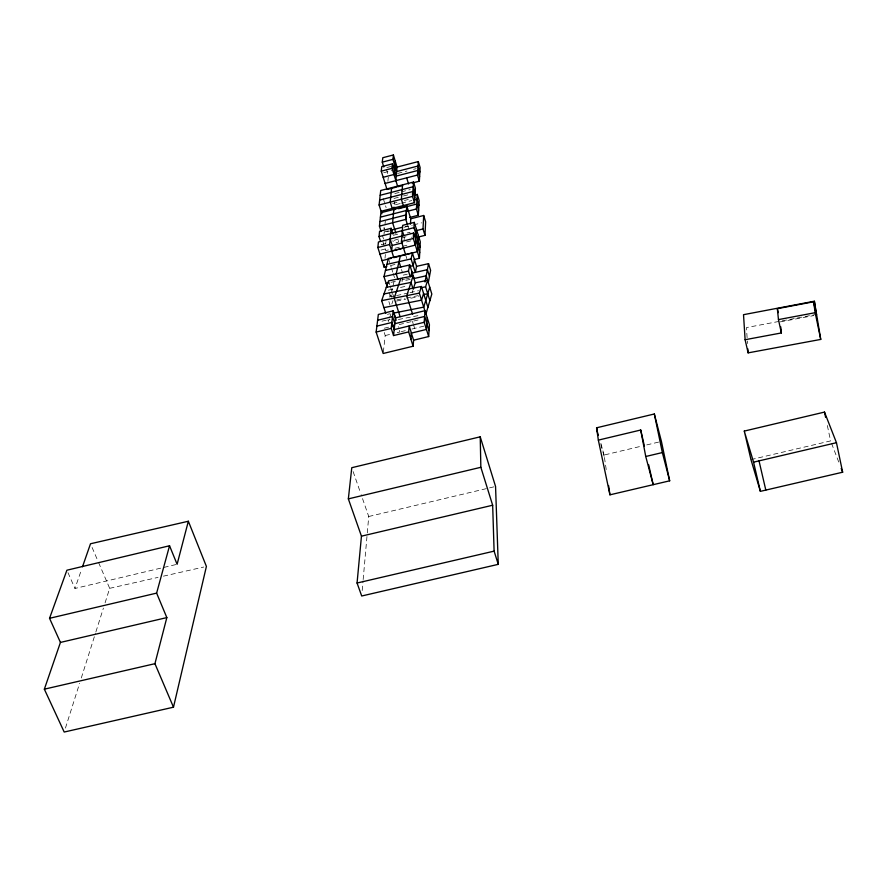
<?xml version="1.0" encoding="UTF-8"?>
<svg xmlns="http://www.w3.org/2000/svg" width="887" height="887" viewBox="0 0 887 887"><rect width="100%" height="100%" fill="white"/><g stroke="black" fill="none" stroke-linecap="round" stroke-linejoin="round"><path stroke-width="0.67" stroke-dasharray="4.43 3.33" d="M404.128 239.889L404.339 237.184L408.22 236.186M362.195 590.52L363.038 580.93M363.16 579.555L367.163 534.318M367.285 532.954L368.737 516.5L361.153 494.669M400.214 203.533L395.059 204.853L395.269 202.447M385.668 244.235L386.011 240.776M385.013 258.261L385.379 254.436M385.047 223.779L385.324 221.085M383.982 234.412L384.215 232.15M384.67 227.649L384.448 229.888L383.639 227.338M387.874 181.314L388.295 177.2M383.317 352.194L385.213 335.541L383.317 329.709M402.709 277.553L401.9 281.234L412.688 278.817M395.369 295.859L390.491 296.945L391.1 294.296M391.411 292.965L392.619 287.665M392.93 286.346L394.15 281.046M65.438 728.083L79.63 683.256M81.305 677.978L95.486 633.152M95.907 631.832L103.413 608.094M105.087 602.827L109.678 588.325L98.49 562.325M412.145 292.621L412.843 290.415M389.238 318.954L388.406 321.471L386.909 316.859M389.659 317.69L390.923 313.92M391.854 303.997L392.974 300.66M389.637 297.112L390.391 294.905M175.759 564.598L74.951 588.469L81.615 569.31M386.821 167.543L390.779 166.512M383.694 172.732L391.732 170.648M397.686 173.431L406.933 171.036M413.53 169.328L416.18 168.641M394.848 193.543L399.993 192.213M401.268 191.88L410.26 189.563M398.285 197.324L393.118 198.655L395.059 204.853M403.463 195.994L411.224 193.987M392.664 203.5L399.172 201.826M404.383 200.495L408.286 199.486M401.512 203.201L411.834 200.54M384.115 231.906L389.382 230.565M405.193 226.518L407.832 225.841M386.898 231.707L389.57 231.03M404.261 227.272L412.267 225.231M413.608 224.888L421.613 222.837M393.34 235.299L398.474 233.98M407.2 232.959L409.827 232.283L411.424 237.417M394.161 240.322L404.339 237.184M385.435 243.626L381.565 244.612L380.833 242.317M396.057 242.716L398.673 242.051L397.875 239.479M406.545 241.94L411.756 240.61M381.011 250.079L387.497 248.415M388.406 249.934L385.745 250.611L382.463 240.288M395.048 248.249L409.661 244.535M390.668 265.535L395.89 264.215M381.987 321.194L390.036 319.231M384.271 328.223L389.626 326.915M411.08 321.682L397.664 324.952L398.418 327.292M413.774 321.027L420.493 319.387M385.213 335.541L391.899 333.922M397.243 332.614L399.915 331.971L398.795 328.456M401.257 331.638L405.281 330.663M411.978 329.033L424.053 326.094M606.22 469.556L604.08 455.031L641.423 446.172M646.756 444.908L658.764 442.059M368.737 516.5L495.556 486.453M750.967 459.61L830.598 440.917L826.717 422.567M403.252 275.103L407.266 274.194M109.678 588.325L158.041 577.382M163.419 576.162L203.722 567.037M391.034 282.31L395.924 281.212M402.044 279.837L404.494 279.283M405.714 279.017L409.395 278.185M388.318 290.182L395.646 288.552M400.525 287.455L407.865 285.814M396.589 295.582L408.785 292.865M410.005 292.599L418.564 290.692M396.988 299.861L405.004 298.265M406.346 297.999L418.387 295.604M396.434 301.081L405.603 299.252M410.847 298.209L418.719 296.646M387.408 314.308L389.903 313.81M398.374 319.508L420.893 315.085M817.082 314.264L746.444 327.569L747.497 343.546M780.227 321.892L813.701 315.584M67.977 572.636L74.951 588.469M92.104 547.479L97.958 561.094M831.562 443.411L839.279 463.446M353.115 471.551L360.71 493.383M391.134 294.939L391.877 297.234M389.049 292.433L390.491 296.945M388.872 301.58L389.992 305.028M388.561 280.869L389.792 284.705M390.202 285.991L393.473 296.225M412.433 321.36L413.176 323.7M413.542 324.875L414.661 328.378M382.297 235.144L383.528 238.991M388.384 258.394L391.178 267.142M391.566 268.395L392.764 272.143M393.163 273.396L394.759 278.396M392.863 240.654L393.174 241.652M401.478 269.504L402.543 272.863M406.002 255.988L406.823 258.616M383.217 198.422L386.133 207.658M386.422 169.362L388.04 174.539M407.876 225.83L409.029 229.711M600.865 443.356L604.08 455.031M600.876 444.587L604.457 457.57"/><path stroke-width="1.33" d="M418.409 237.017L424.984 235.343L425.627 221.817L423.687 215.486L410.781 218.79L410.415 224.178M424.984 235.343L423.021 228.924L423.687 215.486M414.196 259.581L419.429 258.25L420.294 241.829L414.296 222.382L402.709 225.342L401.456 241.486L405.592 254.68M418.298 235.365L417.389 251.686L393.806 257.662L389.637 244.502L391.134 228.303L379.581 231.252L379.015 236.596L380.468 241.175M409.694 217.47L418.331 215.253L419.174 200.595L417.289 194.43L414.728 195.085M416.302 228.89L415.338 245.089L379.946 254.092M412.145 183.055L419.34 181.192L420.139 167.61L418.309 161.567L397.021 167.1L395.879 180.638M418.331 215.253L416.413 208.988L417.289 194.43M419.429 258.25L413.287 238.47L413.63 233.037L378.427 242.007L377.84 247.506L384.149 267.187L386.754 266.532M420.006 247.229L413.963 227.671L414.296 222.382M419.34 181.192L417.478 175.049L418.309 161.567M381.088 211.272L414.484 202.691L415.404 188.244L413.497 182.035L380.723 190.505L379.104 204.997L381.887 213.778M395.469 317.901L393.196 310.838L378.339 314.464L376.143 332.071L383.173 353.481L413.12 346.229L413.608 340.209L428.676 336.55L429.43 324.786L425.006 310.683L395.402 317.912L393.551 335.574L408.652 331.904L409.173 325.95L411.446 333.08M414.484 202.691L412.544 196.382L413.497 182.035M427.224 317.746L426.447 329.432L411.346 333.102L410.836 339.089L413.12 346.229M428.676 336.55L424.197 322.291L425.006 310.683M406.8 206.083L405.825 219.388L407.432 224.555M379.436 226.141L380.889 212.747L406.845 206.072L405.869 219.377L379.436 226.141L381.066 231.296M402.565 184.862L401.379 199.253L403.33 205.562M390.147 239.024L392.187 245.466L391.688 250.988L403.496 247.983M393.839 209.421L392.619 222.77L395.857 233.07M394.837 207.303L394.615 209.742L393.839 207.248M357.062 583.025L361.452 536.169L348.347 498.882L351.773 467.704L480.222 436.814L495.556 486.453L498.261 564.343L361.708 595.997L357.062 583.025L494.103 551.137L492.662 505.235L480.854 467.294L480.222 436.814M391.633 187.678L390.236 202.125L392.198 208.423M384.149 267.187L384.393 264.636M402.565 185.527L397.775 186.769L392.065 168.342L392.509 163.818L381.776 166.612L381.255 171.147L387.02 189.541M419.873 172.078L418.032 166.013L396.611 171.568L392.952 159.361L393.396 154.959L382.796 157.72L382.286 162.144L383.805 167.011M393.551 335.574L391.234 328.39L393.129 310.849L396.156 320.262M428.31 282.543L430.616 270.335L428.554 263.65L416.557 266.355L415.304 272.387L411.091 258.904L412.377 252.95L388.384 258.394L383.96 276.6L387.231 286.789M425.017 281.977L428.554 263.65M410.881 276.677L411.923 271.744M414.473 259.669L413.209 265.656L409.173 266.566M410.26 276.777L408.475 271.078L409.794 264.947L385.457 270.435M400.37 255.667L396.201 273.839L398.008 279.527M188.354 521.246L177.101 564.287L169.55 545.76L66.902 570.208L49.539 618.306L60.438 642.421L44.35 689.177L64.197 732.041L173.486 707.194L206.405 566.427L188.354 521.246L90.507 543.764L82.502 566.76M173.486 707.194L154.937 663.687L166.834 617.596L156.622 593.115L169.55 545.76M429.707 287.2L423.731 307.135L393.651 313.078M423.587 293.442L421.547 300.15L383.916 307.612M429.885 300.626L425.594 286.834L427.578 280.325L415.26 282.798L413.198 289.317M409.794 264.947L414.041 278.507L426.215 275.779L431.825 294.04L425.915 314.098L419.34 293.131L421.403 286.468L383.993 293.952M385.79 313.399L381.654 300.649L388.561 280.869L413.109 275.924L406.745 295.648L412.632 314.253M400.813 278.396L394.183 298.154L400.126 316.703M382.286 162.144L392.952 159.361M392.098 166.168L394.837 165.459M381.255 171.147L392.065 168.342M383.184 177.3L393.972 174.495L395.269 161.024L394.726 165.492L396.611 171.568M385.102 183.432L417.478 175.049M388.218 189.23L396.578 187.068M380.19 195.262L413.187 186.747L415.094 192.989M379.647 200.096L412.865 191.537L414.794 197.812M379.104 204.997L412.544 196.382M414.417 199.874L417.001 199.209L418.897 205.418M398.518 208.744L416.713 204.065L418.62 210.297M380.412 217.16L406.523 210.452M407.754 211.206L416.413 208.988M379.924 221.617L406.191 214.887M390.69 230.221L402.554 227.194M379.015 236.596L413.963 227.671M416.447 230.598L423.021 228.924M413.397 234.867L415.981 234.212M377.84 247.506L389.637 244.502M401.456 241.486L413.287 238.47M392.187 245.466L402.598 242.816M382.053 260.645L391.2 258.328M377.618 320.251L392.564 316.604L394.859 323.7L424.607 316.448L429.053 330.629M376.886 326.117L391.932 322.447L394.249 329.587M376.143 332.071L391.234 328.39M424.197 322.291L394.183 329.598L391.866 322.458M596.574 427.8L654.329 413.985L661.425 441.427L669.663 480.821L609.946 494.835L598.348 440.118L596.574 427.8L597.295 430.395M348.347 498.882L480.854 467.294M598.348 440.118L640.724 430.018L644.372 446.017M744.271 431.082L824.5 412.089L836.463 442.702L842.65 472.217L760.381 491.354L750.967 459.61L744.271 431.082L753.551 462.16L760.381 491.354M648.63 464.688L653.198 484.69L645.747 456.495L662.345 452.57L654.329 413.985M361.452 536.169L492.662 505.235M49.539 618.306L156.622 593.115M753.551 462.16L836.463 442.702M60.438 642.421L166.834 617.596M44.35 689.177L154.937 663.687M386.932 264.37L411.091 258.904M383.96 276.6L408.475 271.078M412.632 272.996L427.39 269.67L429.474 276.389M386.144 283.408L388.584 282.853M386.288 287.366L411.014 282.399L412.832 288.164M420.638 287.832L425.594 286.834M381.654 300.649L419.34 293.131M423.731 294.539L427.745 293.741M814.377 301.214L743.517 314.685L745.113 339.721L748.118 352.871L820.741 339.422L814.377 301.214L816.373 315.085L813.612 301.791L777.345 308.676L778.464 319.608L781.38 332.947L745.113 339.721M778.464 319.608L815.175 312.69L813.612 301.791M841.209 468.458L842.65 472.217M411.346 333.102L413.608 340.209M408.652 331.904L410.936 339.067M391.134 228.303L392.974 234.124M398.995 261.643L400.769 267.253M413.109 275.924L415.26 282.798M494.103 551.137L498.261 564.343M412.377 252.95L416.557 266.355M421.403 286.468L427.911 307.312M402.288 230.653L403.929 235.875M392.509 163.818L396.301 176.058L417.755 170.504L419.606 176.613M413.63 233.037L419.717 252.706M393.396 154.959L397.021 167.1M406.845 206.072L410.781 218.79M406.667 177.855L408.552 183.986M596.94 430.295L598.37 435.484M662.345 452.57L669.663 480.821M759.017 460.874L765.814 490.09M777.345 308.676L778.209 312.645M824.5 412.089L825.609 417.333M815.175 312.69L820.741 339.422M640.724 430.018L645.747 456.495M608.571 485.522L609.946 494.835M780.737 326.804L781.38 332.947M747.852 348.879L748.118 352.871"/></g></svg>
